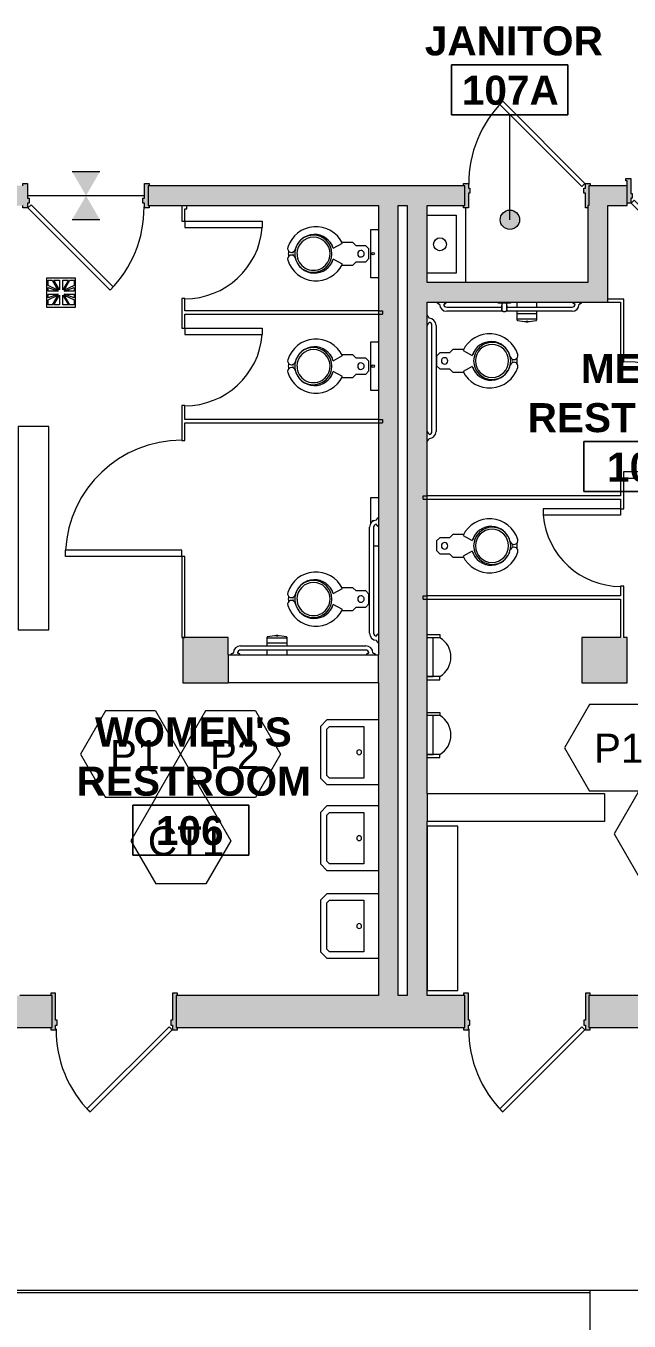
# Model space of a CAD drawing. Header units: inches. Extents: x -1569 to 1282, y -721 to 887.
# Drawn here: x 551.8 to 738.8, y -311.1 to 90.5 of the extents above; entities that cross this region are included whole.
import ezdxf

# ---------------------------------------------------------------- set-up
doc = ezdxf.new("R2010")
doc.units = ezdxf.units.IN
doc.header["$MEASUREMENT"] = 0
for name, color, linetype, lineweight in [('A-ANNO-NOTE', 131, 'Continuous', 9), ('A-AREA-IDEN', 2, 'Continuous', 9), ('A-DETL', 90, 'Continuous', 13), ('A-DOOR', 31, 'Continuous', 13), ('A-FLOR', 192, 'Continuous', 13), ('A-FLOR-LEVL', 51, 'Continuous', 9), ('A-WALL', 113, 'Continuous', 13), ('A-WALL-PATT', 111, 'Continuous', 13), ('I-FURN', 30, 'Continuous', 9), ('I-WALL', 2, 'Continuous', 13), ('M-EQPM', 50, 'Continuous', 13), ('P-SANR-FIXT', 6, 'Continuous', 13)]:
    doc.layers.add(name, color=color, linetype=linetype, lineweight=lineweight)
doc.styles.add('Swis721 Lt BT', font='swissl.ttf', dxfattribs={"height": 9})
doc.styles.add('Swis721 Lt BT_B', font='', dxfattribs={"height": 9})
doc.styles.get('Swis721 Lt BT_B').set_extended_font_data('Swis721 Lt BT', bold=True)

# ---------------------------------------------------------------- blocks, each defined once
blk = doc.blocks.new('Door - Single - Solid Door 36_ x 84_-V1-FIRST FLOOR FINISH')
at = {"layer": 'A-DOOR'}
h = blk.add_hatch(color=250, dxfattribs=at)
h.paths.add_polyline_path([(-15.26, -3.9), (-14.13, -3.9), (-14.13, -2.4), (-13.63, -2.4), (-13.63, -0.9), (-14.13, -0.9), (-14.13, 3.72), (-15.63, 3.72), (-15.63, 2.97), (-15.26, 2.97), (-15.26, -3.15)], flags=0)
h.paths.add_polyline_path([(23.62, -3.9), (23.62, -3.15), (23.24, -3.15), (23.24, 2.97), (23.62, 2.97), (23.62, 3.72), (22.12, 3.72), (22.12, -0.9), (21.62, -0.9), (21.62, -2.4), (22.12, -2.4), (22.12, -3.9), (23.24, -3.9)], flags=0)
at = {"layer": 'A-DOOR', "color": 8, "lineweight": 20}
for p, q in [((-15.63, 3.72), (-14.13, 3.72)), ((-15.63, 2.97), (-15.63, 3.72)), ((-15.26, 2.97), (-15.63, 2.97)), ((-15.26, 1.47), (-15.26, 2.97)), ((-14.13, 3.72), (-14.13, -0.9)), ((22.12, 3.72), (23.62, 3.72)), ((22.12, -0.9), (22.12, 3.72)), ((23.62, 3.72), (23.62, 2.97)), ((-14.13, -3.9), (-15.26, -3.9)), ((-14.13, -0.9), (-13.63, -0.9)), ((-14.13, -2.4), (-14.13, -3.9)), ((-13.63, -2.4), (-14.13, -2.4)), ((-13.03, -2.93), (-14.01, -3.9)), ((-14.01, -3.9), (11.45, -29.36)), ((-13.63, -0.9), (-13.63, -2.4)), ((12.42, -28.38), (-13.03, -2.93)), ((21.62, -0.9), (22.12, -0.9)), ((21.62, -2.4), (21.62, -0.9)), ((22.12, -2.4), (21.62, -2.4)), ((22.12, -3.9), (22.12, -2.4)), ((23.62, -3.9), (22.12, -3.9)), ((23.62, -3.15), (23.62, -3.9)), ((11.45, -29.36), (12.42, -28.38))]:
    blk.add_line(p, q, dxfattribs=at)
at = {"layer": 'A-DOOR', "lineweight": 9}
blk.add_arc((-14.01, -3.9), 36, 315, 0.5, dxfattribs=at)
blk = doc.blocks.new('Door - Single - Solid Door 36_ x 84_-7220308-FIRST FLOOR FINISH')
at = {"layer": 'A-DOOR'}
h = blk.add_hatch(color=250, dxfattribs=at)
h.paths.add_polyline_path([(23.62, 2.97), (23.62, 3.72), (22.12, 3.72), (22.12, -0.9), (21.62, -0.9), (21.62, -2.4), (22.12, -2.4), (22.12, -3.9), (23.62, -3.9), (23.62, -3.15), (23.24, -3.15), (23.24, 2.97)], flags=0)
h.paths.add_polyline_path([(-13.63, -2.4), (-13.63, -0.9), (-14.13, -0.9), (-14.13, 3.72), (-15.63, 3.72), (-15.63, 2.97), (-15.26, 2.97), (-15.26, -3.15), (-15.63, -3.15), (-15.63, -3.9), (-14.13, -3.9), (-14.13, -2.4)], flags=0)
at = {"layer": 'A-DOOR', "color": 8, "lineweight": 20}
for p, q in [((-15.63, 3.72), (-14.13, 3.72)), ((-15.63, 2.97), (-15.63, 3.72)), ((-14.13, 3.72), (-14.13, -0.9)), ((22.12, 3.72), (23.62, 3.72)), ((22.12, -0.9), (22.12, 3.72)), ((23.62, 3.72), (23.62, 2.97)), ((-15.63, -3.9), (-15.63, -3.15)), ((-14.13, -3.9), (-15.63, -3.9)), ((-14.13, -0.9), (-13.63, -0.9)), ((-14.13, -2.4), (-14.13, -3.9)), ((-13.63, -2.4), (-14.13, -2.4)), ((-13.03, -2.93), (-14.01, -3.9)), ((-14.01, -3.9), (11.45, -29.36)), ((-13.63, -0.9), (-13.63, -2.4)), ((12.42, -28.38), (-13.03, -2.93)), ((21.62, -0.9), (22.12, -0.9)), ((21.62, -2.4), (21.62, -0.9)), ((22.12, -2.4), (21.62, -2.4)), ((22.12, -3.9), (22.12, -2.4)), ((23.62, -3.9), (22.12, -3.9)), ((23.62, -3.15), (23.62, -3.9)), ((11.45, -29.36), (12.42, -28.38))]:
    blk.add_line(p, q, dxfattribs=at)
at = {"layer": 'A-DOOR', "lineweight": 9}
blk.add_arc((-14.01, -3.9), 36, 315, 0.5, dxfattribs=at)
blk = doc.blocks.new('Door - Single - Solid Door 36_ x 84_-7219896-FIRST FLOOR FINISH')
at = {"layer": 'A-DOOR'}
h = blk.add_hatch(color=250, dxfattribs=at)
h.paths.add_polyline_path([(-15.63, 5.78), (-15.63, 5.03), (-15.26, 5.03), (-15.26, -4.85), (-15.63, -4.85), (-15.63, -5.6), (-14.13, -5.6), (-14.13, 2.78), (-13.63, 2.78), (-13.63, 4.28), (-14.13, 4.28), (-14.13, 5.78), (-15.26, 5.78)], flags=0)
h.paths.add_polyline_path([(23.24, 5.78), (22.12, 5.78), (22.12, 4.28), (21.62, 4.28), (21.62, 2.78), (22.12, 2.78), (22.12, -5.6), (23.62, -5.6), (23.62, -4.85), (23.24, -4.85), (23.24, 5.03), (23.62, 5.03), (23.62, 5.78)], flags=0)
at = {"layer": 'A-DOOR', "color": 8, "lineweight": 20}
for p, q in [((-14.01, 5.78), (11.45, 31.23)), ((12.42, 30.26), (-13.03, 4.8)), ((11.45, 31.23), (12.42, 30.26)), ((-15.63, 5.78), (-15.63, 5.03)), ((-14.13, 5.78), (-15.63, 5.78)), ((-14.13, 4.28), (-14.13, 5.78)), ((-13.63, 4.28), (-14.13, 4.28)), ((-13.03, 4.8), (-14.01, 5.78)), ((-13.63, 2.78), (-13.63, 4.28)), ((22.12, 4.28), (21.62, 4.28)), ((21.62, 4.28), (21.62, 2.78)), ((23.62, 5.78), (22.12, 5.78)), ((22.12, 5.78), (22.12, 4.28)), ((23.62, 5.03), (23.62, 5.78)), ((-14.13, -5.6), (-14.13, 2.78)), ((-14.13, 2.78), (-13.63, 2.78)), ((21.62, 2.78), (22.12, 2.78)), ((22.12, 2.78), (22.12, -5.6)), ((-15.63, -4.85), (-15.63, -5.6)), ((-15.63, -5.6), (-14.13, -5.6)), ((22.12, -5.6), (23.62, -5.6)), ((23.62, -5.6), (23.62, -4.85))]:
    blk.add_line(p, q, dxfattribs=at)
at = {"layer": 'A-DOOR', "lineweight": 9}
blk.add_arc((-14.01, 5.78), 36, 359.5, 45, dxfattribs=at)
blk = doc.blocks.new('Fan Coil Unit 9_5L x 51W x 25_5H - Fan Coil Unit 9_5L x 51W x 25_5H-6913397-FIRST FLOOR FINISH')
at = {"layer": 'M-EQPM', "lineweight": 9}
for p, q in [((-25.5, 4.75), (-25.5, -4.75)), ((25.5, 4.75), (-25.5, 4.75)), ((25.5, -4.75), (25.5, 4.75)), ((-25.5, -4.75), (25.5, -4.75))]:
    blk.add_line(p, q, dxfattribs=at)
blk = doc.blocks.new('Fan Coil Unit 9_5L x 63W x 25_5H - Fan Coil Unit 9_5L x 63W x 25_5H-6914405-FIRST FLOOR FINISH')
at = {"layer": 'M-EQPM', "lineweight": 9}
for p, q in [((-31.5, 4.75), (-31.5, -4.75)), ((31.5, 4.75), (-31.5, 4.75)), ((31.5, -4.75), (31.5, 4.75)), ((-31.5, -4.75), (31.5, -4.75))]:
    blk.add_line(p, q, dxfattribs=at)
blk = doc.blocks.new('Door - Single - Solid Door 36_ x 84_-V6-FIRST FLOOR FINISH')
at = {"layer": 'A-DOOR'}
h = blk.add_hatch(color=250, dxfattribs=at)
h.paths.add_polyline_path([(22.12, 3.72), (22.12, -0.9), (21.62, -0.9), (21.62, -2.4), (22.12, -2.4), (22.12, -3.9), (23.62, -3.9), (23.62, -3.15), (23.24, -3.15), (23.24, 2.97), (23.62, 2.97), (23.62, 3.72), (23.24, 3.72)], flags=0)
h.paths.add_polyline_path([(-14.94, 3.72), (-14.94, 2.97), (-15.26, 2.97), (-15.26, -3.15), (-15.63, -3.15), (-15.63, -3.9), (-14.13, -3.9), (-14.13, -2.4), (-13.63, -2.4), (-13.63, -0.9), (-14.13, -0.9), (-14.13, 3.72)], flags=0)
at = {"layer": 'A-DOOR', "color": 8, "lineweight": 20}
for p, q in [((-14.94, 3.72), (-14.13, 3.72)), ((-14.13, 3.72), (-14.13, -0.9)), ((22.12, 3.72), (23.62, 3.72)), ((22.12, -0.9), (22.12, 3.72)), ((23.62, 3.72), (23.62, 2.97)), ((-15.63, -3.9), (-15.63, -3.15)), ((-14.13, -3.9), (-15.63, -3.9)), ((-14.13, -0.9), (-13.63, -0.9)), ((-14.13, -2.4), (-14.13, -3.9)), ((-13.63, -2.4), (-14.13, -2.4)), ((-13.03, -2.93), (-14.01, -3.9)), ((-14.01, -3.9), (11.45, -29.36)), ((-13.63, -0.9), (-13.63, -2.4)), ((12.42, -28.38), (-13.03, -2.93)), ((21.62, -0.9), (22.12, -0.9)), ((21.62, -2.4), (21.62, -0.9)), ((22.12, -2.4), (21.62, -2.4)), ((22.12, -3.9), (22.12, -2.4)), ((23.62, -3.9), (22.12, -3.9)), ((23.62, -3.15), (23.62, -3.9)), ((11.45, -29.36), (12.42, -28.38))]:
    blk.add_line(p, q, dxfattribs=at)
at = {"layer": 'A-DOOR', "lineweight": 9}
blk.add_arc((-14.01, -3.9), 36, 315, 0.5, dxfattribs=at)
blk = doc.blocks.new('Sink-Mop-2D - Sink-Mop-2D-6915447-FIRST FLOOR FINISH')
at = {"layer": 'P-SANR-FIXT', "lineweight": 9}
for p, q in [((23.875, 12), (0.75, 12)), ((3, 9), (21, 9)), ((3, 0), (3, 9)), ((21, 9), (21, 0))]:
    blk.add_line(p, q, dxfattribs=at)
blk.add_circle((12, 4), 2, dxfattribs=at)
blk = doc.blocks.new('Floor Drain 9L x 9W - Floor Drain 9L x 9W-V7-FIRST FLOOR FINISH')
at = {"layer": 'P-SANR-FIXT', "lineweight": 9}
for p, q in [((4.5, 4.5), (-4.5, 4.5)), ((-4.5, 4.5), (-4.5, -4.5)), ((4.5, -4.5), (4.5, 4.5)), ((-4, 2.21), (-4, 3.83)), ((-4, 3.83), (-2.75, 3.83)), ((-0.99, 0.8), (-4, 2.21)), ((-4, 1.63), (-0.91, 0.5)), ((-4, 0.5), (-4, 1.63)), ((-0.91, 0.5), (-4, 0.5)), ((-2.75, 3.83), (-0.99, 0.8)), ((-0.5, 0.83), (-2.25, 3.83)), ((-2.25, 3.83), (-0.5, 3.83)), ((-0.5, 3.83), (-0.5, 0.83)), ((0.5, 3.83), (2.25, 3.83)), ((2.25, 3.83), (0.5, 0.83)), ((0.5, 0.83), (0.5, 3.83)), ((0.91, 0.5), (4, 1.63)), ((4, 0.5), (0.91, 0.5)), ((0.99, 0.8), (2.75, 3.83)), ((4, 2.21), (0.99, 0.8)), ((2.75, 3.83), (4, 3.83)), ((4, 3.83), (4, 2.21)), ((4, 1.63), (4, 0.5)), ((-4, -1.63), (-4, -0.5)), ((-4, -0.5), (-0.91, -0.5)), ((-0.91, -0.5), (-4, -1.63)), ((-4, -2.21), (-0.99, -0.8)), ((-4, -3.83), (-4, -2.21)), ((-2.75, -3.83), (-4, -3.83)), ((-0.99, -0.8), (-2.75, -3.83)), ((-2.25, -3.83), (-0.5, -0.83)), ((-0.5, -3.83), (-2.25, -3.83)), ((-0.5, -0.83), (-0.5, -3.83)), ((0.5, -3.83), (0.5, -0.83)), ((0.5, -0.83), (2.25, -3.83)), ((2.25, -3.83), (0.5, -3.83)), ((4, -1.63), (0.91, -0.5)), ((0.91, -0.5), (4, -0.5)), ((2.75, -3.83), (0.99, -0.8)), ((0.99, -0.8), (4, -2.21)), ((4, -3.83), (2.75, -3.83)), ((4, -0.5), (4, -1.63)), ((4, -2.21), (4, -3.83)), ((-4.5, -4.5), (4.5, -4.5))]:
    blk.add_line(p, q, dxfattribs=at)
blk = doc.blocks.new('Water Closet - Flush Valve - Floor Mounted - Private - Flushing Greater than 1_6 gpf-6857337-FIRST FLOOR FINISH')
at = {"layer": 'P-SANR-FIXT', "lineweight": 9}
for p, q in [((-2.5, -4), (-3.5, -5)), ((-1.5, 0), (-2.5, -1)), ((-2.5, -1), (-2.5, -4)), ((1.5, 0), (-1.5, 0)), ((2.5, -1), (1.5, 0)), ((2.5, -4), (2.5, -1)), ((3.5, -5), (2.5, -4)), ((-3.5, -5), (-3.5, -8.38)), ((3.5, -8.38), (3.5, -5)), ((-1.69, -11.06), (-3.25, -8.22)), ((3.25, -8.22), (1.69, -11.06))]:
    blk.add_line(p, q, dxfattribs=at)
at = {"layer": 'P-SANR-FIXT', "lineweight": 9, "flags": 128}
for points in [[(-4.38, -12.79), (-4.22, -12.64), (-4.03, -12.48), (-3.84, -12.32), (-3.64, -12.17), (-3.43, -12.03), (-3.22, -11.89), (-3.01, -11.77), (-2.78, -11.65), (-2.56, -11.55), (-2.33, -11.45), (-2.09, -11.36), (-2, -11.33)], [(2, -11.33), (2.24, -11.41), (2.47, -11.51), (2.69, -11.61), (2.92, -11.72), (3.14, -11.84), (3.35, -11.97), (3.56, -12.11), (3.76, -12.26), (3.96, -12.41), (4.15, -12.57), (4.33, -12.74), (4.38, -12.8)], [(-0.2, -23.5), (-0.25, -23.5), (-0.5, -23.48), (-0.56, -23.47)], [(0.56, -23.47), (0.35, -23.49), (0.1, -23.5)]]:
    blk.add_lwpolyline(points, dxfattribs=at)
at = {"layer": 'P-SANR-FIXT', "lineweight": 9}
for centre, radius, start, end in [((0, -2.5), 1, 360, 180), ((0, -2.5), 1, 180, 360), ((0.74, -16.45), 9.14, 115.8609, 252.5741), ((0.1, -16.91), 6.11, 106.9633, 257.0367), ((0, -17.25), 5.75, 0, 180), ((0, -17.25), 5.75, 104.0429, 108.5788), ((-0.1, -16.91), 6.11, 282.9633, 73.0367), ((0, -17.25), 5.75, 71.4212, 75.9571), ((-0.74, -16.45), 9.14, 287.4259, 64.1391), ((0, -17.25), 5.75, 161.4419, 165.9707), ((0, -17.19), 5.13, 90, 270), ((0, -17.25), 5.75, 146.5915, 151.9011), ((0, -17.25), 5.75, 132.2685, 137.754), ((0, -17.25), 5.75, 118.1189, 123.4335), ((0, -17.19), 5.12, 270, 90), ((0, -17.25), 5.75, 56.5665, 61.8811), ((0, -17.25), 5.75, 42.246, 47.7315), ((0, -17.25), 5.75, 28.0989, 33.4085), ((0, -17.25), 5.75, 14.0293, 18.5581), ((0, -17.25), 5.75, 180, 238.3584), ((0, -17.25), 5.75, 301.6416, 0), ((0, -17.25), 5.75, 240.6149, 251.1591), ((-1.64, -24.02), 1.21, 252.5741, 72.5741), ((0, -17.25), 5.75, 255.8551, 284.1449), ((1.64, -24.02), 1.21, 107.4259, 287.4259), ((0, -17.25), 5.75, 288.8409, 299.3851), ((0, -17.25), 7.75, 263.5978, 276.4022)]:
    blk.add_arc(centre, radius, start, end, dxfattribs=at)
blk = doc.blocks.new('Water Closet - Flush Valve - Floor Mounted - Private - Flushing Greater than 1_6 gpf-V30-FIRST FLOOR FINISH')
at = {"layer": 'P-SANR-FIXT', "lineweight": 9}
for p, q in [((-2.5, -4), (-3.5, -5)), ((-1.5, 0), (-2.5, -1)), ((-2.5, -1), (-2.5, -4)), ((1.5, 0), (-1.5, 0)), ((2.5, -1), (1.5, 0)), ((2.5, -4), (2.5, -1)), ((3.5, -5), (2.5, -4)), ((-3.5, -5), (-3.5, -8.38)), ((3.5, -8.38), (3.5, -5)), ((-1.69, -11.06), (-3.25, -8.22)), ((3.25, -8.22), (1.69, -11.06))]:
    blk.add_line(p, q, dxfattribs=at)
at = {"layer": 'P-SANR-FIXT', "lineweight": 9, "flags": 128}
for points in [[(-4.38, -12.79), (-4.22, -12.64), (-4.03, -12.48), (-3.84, -12.32), (-3.64, -12.17), (-3.43, -12.03), (-3.22, -11.89), (-3.01, -11.77), (-2.78, -11.65), (-2.56, -11.55), (-2.33, -11.45), (-2.09, -11.36), (-2, -11.33)], [(2, -11.33), (2.24, -11.41), (2.47, -11.51), (2.69, -11.61), (2.92, -11.72), (3.14, -11.84), (3.35, -11.97), (3.56, -12.11), (3.76, -12.26), (3.96, -12.41), (4.15, -12.57), (4.33, -12.74), (4.38, -12.8)], [(-0.2, -23.5), (-0.25, -23.5), (-0.5, -23.48), (-0.56, -23.47)], [(0.56, -23.47), (0.35, -23.49), (0.1, -23.5)]]:
    blk.add_lwpolyline(points, dxfattribs=at)
at = {"layer": 'P-SANR-FIXT', "lineweight": 9}
for centre, radius, start, end in [((0, -2.5), 1, 360, 180), ((0, -2.5), 1, 180, 360), ((0.74, -16.45), 9.14, 115.8609, 252.5741), ((0.1, -16.91), 6.11, 106.9633, 257.0367), ((0, -17.25), 5.75, 0, 180), ((0, -17.25), 5.75, 104.0429, 108.5788), ((-0.1, -16.91), 6.11, 282.9633, 73.0367), ((0, -17.25), 5.75, 71.4212, 75.9571), ((-0.74, -16.45), 9.14, 287.4259, 64.1391), ((0, -17.25), 5.75, 161.4419, 165.9707), ((0, -17.19), 5.13, 90, 270), ((0, -17.25), 5.75, 146.5915, 151.9011), ((0, -17.25), 5.75, 132.7926, 137.754), ((0, -17.25), 5.75, 118.1189, 123.4335), ((0, -17.19), 5.12, 270, 90), ((0, -17.25), 5.75, 56.5665, 61.8811), ((0, -17.25), 5.75, 42.246, 47.7315), ((0, -17.25), 5.75, 28.0989, 33.4085), ((0, -17.25), 5.75, 14.0293, 18.5581), ((0, -17.25), 5.75, 180, 238.3584), ((0, -17.25), 5.75, 301.6416, 0), ((0, -17.25), 5.75, 240.6149, 251.1591), ((-1.64, -24.02), 1.21, 252.5741, 72.5741), ((0, -17.25), 5.75, 255.8551, 284.1449), ((1.64, -24.02), 1.21, 107.4259, 287.4259), ((0, -17.25), 5.75, 288.8409, 299.3851), ((0, -17.25), 7.75, 263.5978, 276.4022)]:
    blk.add_arc(centre, radius, start, end, dxfattribs=at)
blk = doc.blocks.new('Lavatory - Wall Mounted - 20_x18_ - Public-6857333-FIRST FLOOR FINISH')
at = {"layer": 'P-SANR-FIXT', "lineweight": 9}
for p, q in [((-436.49, -42.99), (-452.49, -42.99)), ((-434.49, -44.99), (-436.49, -42.99)), ((-447.99, -60.99), (-447.99, -44.99)), ((-447.99, -44.99), (-437.31, -44.99)), ((-437.31, -44.99), (-436.49, -45.82)), ((-436.49, -45.82), (-436.49, -60.16)), ((-434.49, -60.99), (-434.49, -44.99)), ((-436.49, -60.16), (-437.31, -60.99)), ((-452.49, -62.99), (-436.49, -62.99)), ((-437.31, -60.99), (-447.99, -60.99)), ((-436.49, -62.99), (-434.49, -60.99))]:
    blk.add_line(p, q, dxfattribs=at)
for start, end in [(90, 270), (90, 270), (270, 90), (270, 90)]:
    blk.add_arc((-446.49, -52.99), 0.75, start, end, dxfattribs=at)
blk = doc.blocks.new('P-Urinal-Wall-3D - P-Urinal-Wall-3D-7094392-FIRST FLOOR FINISH')
at = {"layer": 'P-SANR-FIXT', "lineweight": 9}
for p, q in [((-11.29, 3.06), (-11.29, 7.06)), ((-11.29, 7.06), (-10.29, 7.06)), ((-10.29, 7.06), (-10.29, 3.06)), ((1.71, 4.91), (-10.29, 4.91)), ((-10.29, 4.91), (-10.29, 3.06)), ((2.73, 7.06), (1.71, 7.06)), ((1.71, 7.06), (1.71, 3.06)), ((1.71, 3.06), (1.71, 4.91)), ((2.73, 3.06), (2.73, 7.06))]:
    blk.add_line(p, q, dxfattribs=at)
blk.add_arc((-4.29, 3.46), 7, 31.0027, 148.9973, dxfattribs=at)
blk = doc.blocks.new('Single-Flush - 24_ x 80_-6917576-FIRST FLOOR FINISH')
at = {"layer": 'A-DOOR', "lineweight": 20}
for p, q in [((10, -0.5), (10, -24.48)), ((12, -0.5), (10, -0.5)), ((12, -0.5), (12, -24.48)), ((12, -24.48), (10, -24.48))]:
    blk.add_line(p, q, dxfattribs=at)
at = {"layer": 'A-DOOR', "lineweight": 9}
blk.add_arc((12, -0.5), 24.07, 180, 265.2331, dxfattribs=at)
blk = doc.blocks.new('Single-Flush - 36_ x 84_-6917172-FIRST FLOOR FINISH')
at = {"layer": 'A-DOOR', "lineweight": 20}
for p, q in [((16, -0.5), (16, -36.51)), ((18, -0.5), (16, -0.5)), ((18, -0.5), (18, -36.51)), ((18, -36.51), (16, -36.51))]:
    blk.add_line(p, q, dxfattribs=at)
at = {"layer": 'A-DOOR', "lineweight": 9}
blk.add_arc((18, -0.5), 36.07, 180, 266.8211, dxfattribs=at)
blk = doc.blocks.new('Single-Flush - 36_ x 84_-6917623-FIRST FLOOR FINISH')
at = {"layer": 'A-DOOR', "lineweight": 20}
for p, q in [((16, 0.5), (16, 36.51)), ((18, 36.51), (16, 36.51)), ((18, 0.5), (18, 36.51)), ((18, 0.5), (16, 0.5))]:
    blk.add_line(p, q, dxfattribs=at)
at = {"layer": 'A-DOOR', "lineweight": 9}
blk.add_arc((18, 0.5), 36.07, 93.1789, 180, dxfattribs=at)
blk = doc.blocks.new('Single-Flush - 24_ x 80_-6917127-FIRST FLOOR FINISH')
at = {"layer": 'A-DOOR', "lineweight": 20}
for p, q in [((10, 0.5), (10, 24.48)), ((12, 24.48), (10, 24.48)), ((12, 0.5), (12, 24.48)), ((12, 0.5), (10, 0.5))]:
    blk.add_line(p, q, dxfattribs=at)
at = {"layer": 'A-DOOR', "lineweight": 9}
blk.add_arc((12, 0.5), 24.07, 94.7669, 180, dxfattribs=at)
blk = doc.blocks.new('P-Seat_Cover_Dispenser - P-Seat_Cover_Dispenser-V53-FIRST FLOOR FINISH')
at = {"layer": 'P-SANR-FIXT', "lineweight": 9}
for p, q in [((658.71, 27.34), (661.09, 27.34)), ((658.71, 12.34), (658.71, 27.34)), ((661.09, 27.34), (661.09, 12.34)), ((661.09, 12.34), (658.71, 12.34))]:
    blk.add_line(p, q, dxfattribs=at)
blk.add_ellipse((659.43, 19.85), major_axis=(0, 0.391), ratio=0.967919, dxfattribs=at)
blk = doc.blocks.new('P-Seat_Cover_Dispenser - P-Seat_Cover_Dispenser-V54-FIRST FLOOR FINISH')
at = {"layer": 'P-SANR-FIXT', "lineweight": 9}
for p, q in [((658.71, -55.78), (661.09, -55.78)), ((658.71, -63.69), (658.71, -55.78)), ((661.09, -70.78), (659.57, -70.78))]:
    blk.add_line(p, q, dxfattribs=at)
blk.add_ellipse((659.43, -63.28), major_axis=(0, 0.391), ratio=0.967919, start_param=5.798863, end_param=7.760627, dxfattribs=at)
blk = doc.blocks.new('P-Grab_Bar-36in - 36 INCH-V24-FIRST FLOOR FINISH')
at = {"layer": 'I-FURN'}
for p, q in [((831.26, 233.75), (864.12, 233.75)), ((828.29, 230.97), (828.29, 231.11)), ((828.98, 231.58), (829.05, 231.58)), ((830.32, 231.58), (830.39, 231.58)), ((831.09, 231.11), (831.09, 230.97)), ((864.11, 232.48), (831.26, 232.48)), ((864.29, 230.97), (864.29, 231.11)), ((864.98, 231.58), (865.05, 231.58)), ((866.32, 231.58), (866.39, 231.58)), ((867.09, 231.11), (867.09, 230.97))]:
    blk.add_line(p, q, dxfattribs=at)
for centre, radius, start, end in [((831.26, 231.54), 2.21, 90, 179.1445), ((864.11, 231.54), 2.21, 0.8636, 89.8856), ((828.38, 231.11), 0.0934, 88.0011, 180), ((828.38, 231.3), 0.0984, 272.9558, 347.0471), ((828.56, 231.23), 0.0975, 89.156, 150.8479), ((828.54, 231.42), 0.0998, 280.0133, 343.9943), ((828.72, 231.34), 0.0983, 82.1862, 147.824), ((828.73, 231.7), 0.259, 270.2678, 327.7398), ((828.98, 231.54), 0.0327, 86.7864, 147.7398), ((831.27, 231.54), 0.946, 90.5765, 177.6589), ((830.39, 231.54), 0.0327, 32.2602, 93.2136), ((830.64, 231.7), 0.259, 212.2602, 269.7322), ((830.65, 231.34), 0.0983, 32.176, 97.8138), ((830.83, 231.42), 0.0998, 196.0057, 259.9867), ((830.81, 231.23), 0.0975, 29.1521, 90.844), ((830.99, 231.3), 0.0984, 192.9529, 267.0442), ((830.99, 231.11), 0.0934, 0, 91.9989), ((864.1, 231.54), 0.946, 2.3393, 89.6607), ((864.38, 231.11), 0.0934, 88, 180), ((864.38, 231.3), 0.0984, 272.955, 347.045), ((864.56, 231.23), 0.0975, 89.1532, 150.8468), ((864.54, 231.42), 0.0998, 280.0117, 343.9883), ((864.72, 231.34), 0.0983, 82.1794, 147.8206), ((864.73, 231.7), 0.259, 270.2661, 327.7339), ((864.98, 231.54), 0.0327, 86.7675, 147.7339), ((866.39, 231.54), 0.0327, 32.2704, 93.2464), ((866.64, 231.7), 0.259, 212.2704, 269.7352), ((866.65, 231.34), 0.0983, 32.1818, 97.8257), ((866.83, 231.42), 0.0998, 196.0161, 259.9895), ((866.81, 231.23), 0.0975, 29.154, 90.8489), ((866.99, 231.3), 0.0984, 192.9565, 267.0456), ((866.99, 231.11), 0.0934, 0, 92.0008)]:
    blk.add_arc(centre, radius, start, end, dxfattribs=at)
blk = doc.blocks.new('P-Grab_Bar-42in - 42 INCH-V55-FIRST FLOOR FINISH')
at = {"layer": 'I-FURN'}
for p, q in [((616.05, -103.94), (616.11, -103.94)), ((617.39, -103.94), (617.45, -103.94)), ((618.32, -101.76), (657.18, -101.76)), ((657.17, -103.03), (618.32, -103.03)), ((658.05, -103.94), (658.11, -103.94)), ((659.39, -103.94), (659.45, -103.94)), ((615.35, -104.55), (615.35, -104.41)), ((618.15, -104.41), (618.15, -104.55)), ((657.35, -104.55), (657.35, -104.41)), ((660.15, -104.41), (660.15, -104.55))]:
    blk.add_line(p, q, dxfattribs=at)
for centre, radius, start, end in [((615.44, -104.41), 0.0934, 88.0011, 180), ((615.44, -104.22), 0.0984, 272.9558, 347.0471), ((615.62, -104.29), 0.0975, 89.156, 150.8479), ((615.61, -104.09), 0.0998, 280.0133, 343.9943), ((615.79, -104.17), 0.0983, 82.1862, 147.824), ((615.8, -103.82), 0.259, 270.2678, 327.7398), ((616.04, -103.97), 0.0327, 86.7864, 147.7398), ((618.32, -103.97), 2.21, 90, 179.1445), ((618.33, -103.98), 0.946, 90.5765, 177.6589), ((617.46, -103.97), 0.0327, 32.2602, 93.2136), ((617.7, -103.82), 0.259, 212.2602, 269.7322), ((617.71, -104.17), 0.0983, 32.176, 97.8138), ((617.89, -104.09), 0.0998, 196.0057, 259.9867), ((617.88, -104.29), 0.0975, 29.1521, 90.844), ((618.06, -104.22), 0.0984, 192.9529, 267.0442), ((618.06, -104.41), 0.0934, 0, 91.9989), ((657.17, -103.98), 0.946, 2.3393, 89.6607), ((657.18, -103.97), 2.21, 0.8636, 89.8856), ((657.44, -104.41), 0.0934, 88, 180), ((657.44, -104.22), 0.0984, 272.955, 347.045), ((657.62, -104.29), 0.0975, 89.1532, 150.8468), ((657.61, -104.09), 0.0998, 280.0117, 343.9883), ((657.79, -104.17), 0.0983, 82.1794, 147.8206), ((657.8, -103.82), 0.259, 270.2661, 327.7339), ((658.04, -103.97), 0.0327, 86.7675, 147.7339), ((659.46, -103.97), 0.0327, 32.2704, 93.2464), ((659.7, -103.82), 0.259, 212.2704, 269.7352), ((659.71, -104.17), 0.0983, 32.1818, 97.8257), ((659.89, -104.09), 0.0998, 196.0161, 259.9895), ((659.88, -104.29), 0.0975, 29.154, 90.8489), ((660.06, -104.22), 0.0984, 192.9565, 267.0456), ((660.06, -104.41), 0.0934, 0, 92.0008)]:
    blk.add_arc(centre, radius, start, end, dxfattribs=at)
blk = doc.blocks.new('Toilet-Tissue-Dispenser_Bobrick_B-4288 - B-4288-V59-FIRST FLOOR FINISH')
at = {"layer": 'P-SANR-FIXT', "lineweight": 9}
for p, q in [((632.65, -99.31), (626.58, -99.31)), ((626.59, -101.76), (626.59, -99.05)), ((629.37, -98.54), (629.37, -98.61)), ((629.87, -98.54), (629.37, -98.54)), ((629.37, -98.54), (629.87, -98.54)), ((629.87, -98.61), (629.37, -98.61)), ((629.37, -98.61), (629.87, -98.61)), ((629.87, -98.61), (629.87, -98.54)), ((632.65, -99.05), (632.65, -101.76)), ((632.65, -100.93), (626.59, -100.93)), ((626.59, -104.55), (626.59, -103.03)), ((632.65, -103.03), (632.65, -104.55))]:
    blk.add_line(p, q, dxfattribs=at)
for centre, radius, start, end in [((626.71, -99.05), 0.125, 102.3594, 180), ((629.62, -112.32), 13.7, 90, 102.3594), ((629.62, -112.32), 13.7, 77.6406, 90), ((632.52, -99.05), 0.125, 0, 77.6406)]:
    blk.add_arc(centre, radius, start, end, dxfattribs=at)
blk = doc.blocks.new('Toilet-Tissue-Dispenser_Bobrick_B-4288 - B-4288-V60-FIRST FLOOR FINISH')
at = {"layer": 'P-SANR-FIXT', "lineweight": 9}
for p, q in [((704.06, 3.26), (704.06, 4.78)), ((710.12, 4.78), (710.12, 3.26)), ((704.06, -0.72), (704.06, 1.99)), ((710.12, 1.16), (704.06, 1.16)), ((710.12, 1.99), (710.12, -0.72)), ((710.12, -0.46), (704.05, -0.46)), ((706.84, -1.16), (706.84, -1.23)), ((707.34, -1.16), (706.84, -1.16)), ((706.84, -1.16), (707.34, -1.16)), ((707.34, -1.23), (706.84, -1.23)), ((706.84, -1.23), (707.34, -1.23)), ((707.34, -1.23), (707.34, -1.16))]:
    blk.add_line(p, q, dxfattribs=at)
for centre, radius, start, end in [((704.18, -0.72), 0.125, 180, 257.6406), ((707.09, 12.55), 13.7, 257.6406, 270), ((707.09, 12.55), 13.7, 270, 282.3594), ((709.99, -0.72), 0.125, 282.3594, 360)]:
    blk.add_arc(centre, radius, start, end, dxfattribs=at)
blk = doc.blocks.new('P-Grab_Bar-42in - 42 INCH-V61-FIRST FLOOR FINISH')
at = {"layer": 'I-FURN'}
for p, q in [((679.27, 4.64), (679.27, 4.78)), ((680.04, 4.17), (679.97, 4.17)), ((681.38, 4.17), (681.31, 4.17)), ((682.07, 4.78), (682.07, 4.64)), ((721.27, 4.64), (721.27, 4.78)), ((722.04, 4.17), (721.97, 4.17)), ((723.38, 4.17), (723.31, 4.17)), ((724.07, 4.78), (724.07, 4.64)), ((699.59, 1.99), (682.24, 1.99)), ((682.25, 3.26), (699.35, 3.26)), ((721.1, 1.99), (700.58, 1.99)), ((700.83, 3.26), (721.1, 3.26))]:
    blk.add_line(p, q, dxfattribs=at)
for centre, radius, start, end in [((679.37, 4.64), 0.0934, 180, 272.0008), ((679.37, 4.45), 0.0984, 12.9565, 87.0456), ((679.55, 4.52), 0.0975, 209.154, 270.8489), ((679.53, 4.32), 0.0998, 16.0161, 79.9895), ((679.71, 4.4), 0.0983, 212.1818, 277.8257), ((679.72, 4.05), 0.259, 32.2704, 89.7352), ((679.97, 4.2), 0.0327, 212.2704, 273.2464), ((682.25, 4.2), 2.21, 180.8636, 269.8856), ((682.26, 4.21), 0.946, 182.3393, 269.6607), ((681.38, 4.2), 0.0327, 266.7675, 327.7339), ((681.63, 4.05), 0.259, 90.2661, 147.7339), ((681.64, 4.4), 0.0983, 262.1794, 327.8206), ((681.82, 4.32), 0.0998, 100.0117, 163.9883), ((681.8, 4.52), 0.0975, 269.1532, 330.8468), ((681.98, 4.45), 0.0984, 92.955, 167.045), ((681.98, 4.64), 0.0934, 268, 360), ((721.09, 4.21), 0.946, 270.5765, 357.6589), ((721.1, 4.2), 2.21, 270, 359.1445), ((721.37, 4.64), 0.0934, 180, 271.9989), ((721.37, 4.45), 0.0984, 12.9529, 87.0442), ((721.55, 4.52), 0.0975, 209.1521, 270.844), ((721.53, 4.32), 0.0998, 16.0057, 79.9867), ((721.71, 4.4), 0.0983, 212.176, 277.8138), ((721.72, 4.05), 0.259, 32.2602, 89.7322), ((721.97, 4.2), 0.0327, 212.2602, 273.2136), ((723.38, 4.2), 0.0327, 266.7864, 327.7398), ((723.63, 4.05), 0.259, 90.2678, 147.7398), ((723.64, 4.4), 0.0983, 262.1862, 327.824), ((723.82, 4.32), 0.0998, 100.0133, 163.9943), ((723.8, 4.52), 0.0975, 269.156, 330.8479), ((723.98, 4.45), 0.0984, 92.9558, 167.0471), ((723.98, 4.64), 0.0934, 268.0011, 0)]:
    blk.add_arc(centre, radius, start, end, dxfattribs=at)
blk = doc.blocks.new('P-Grab_Bar_18in_Vertical - 18 INCH-7228861-FIRST FLOOR FINISH')
at = {"layer": 'P-SANR-FIXT', "lineweight": 9}
for p, q in [((-1.95, 0), (0, 0)), ((0, 0), (1.95, 0)), ((-2, 0), (-2, -0.25)), ((-2, 0), (-2, -0.25)), ((0, -0.25), (-1.95, -0.25)), ((-1.95, -0.25), (-1.95, -0.25)), ((-0.75, -0.25), (-0.75, -1)), ((-0.75, -0.25), (-0.75, -1)), ((1.95, -0.25), (0, -0.25)), ((0.75, -1), (0.75, -0.25)), ((0.75, -1), (0.75, -0.25)), ((1.95, -0.25), (1.95, -0.25)), ((2, -0.25), (2, 0)), ((2, -0.25), (2, 0))]:
    blk.add_line(p, q, dxfattribs=at)
at = {"layer": 'P-SANR-FIXT', "lineweight": 9, "flags": 128}
for points in [[(-0.75, -1), (-0.75, -1.05), (-0.75, -1.1), (-0.75, -1.15), (-0.75, -1.2), (-0.75, -1.25), (-0.75, -1.3), (-0.75, -1.35), (-0.75, -1.39), (-0.75, -1.44), (-0.75, -1.49), (-0.75, -1.53), (-0.75, -1.58), (-0.75, -1.62), (-0.75, -1.66), (-0.75, -1.71), (-0.75, -1.75), (-0.75, -1.79), (-0.75, -1.82), (-0.75, -1.86), (-0.75, -1.9), (-0.75, -1.93), (-0.75, -1.96), (-0.75, -1.99), (-0.75, -2.02), (-0.75, -2.05), (-0.75, -2.08), (-0.75, -2.1), (-0.75, -2.13), (-0.75, -2.15), (-0.75, -2.17), (-0.75, -2.18), (-0.75, -2.2), (-0.75, -2.21), (-0.75, -2.22), (-0.75, -2.23), (-0.75, -2.24), (-0.75, -2.24), (-0.75, -2.25), (-0.75, -2.25)], [(-0.75, -1.59), (-0.75, -1.54), (-0.75, -1.5), (-0.75, -1.45), (-0.75, -1.41), (-0.75, -1.36), (-0.75, -1.31), (-0.75, -1.26), (-0.75, -1.21), (-0.75, -1.16), (-0.75, -1.11), (-0.75, -1.06), (-0.75, -1.01), (-0.75, -1)], [(-0.75, -2.25), (-0.75, -2.25), (-0.75, -2.25), (-0.75, -2.24), (-0.75, -2.23), (-0.75, -2.23), (-0.75, -2.21), (-0.75, -2.2), (-0.75, -2.19), (-0.75, -2.17), (-0.75, -2.15), (-0.75, -2.13), (-0.75, -2.11), (-0.75, -2.08), (-0.75, -2.06), (-0.75, -2.03), (-0.75, -2), (-0.75, -1.97), (-0.75, -1.94)], [(-0.06, -3), (-0.09, -2.99), (-0.12, -2.99), (-0.15, -2.99), (-0.18, -2.98), (-0.21, -2.97), (-0.24, -2.96), (-0.26, -2.95), (-0.29, -2.94), (-0.32, -2.93), (-0.35, -2.92), (-0.37, -2.9), (-0.4, -2.89), (-0.42, -2.87), (-0.45, -2.85), (-0.47, -2.83), (-0.49, -2.81), (-0.52, -2.79), (-0.54, -2.77), (-0.56, -2.75), (-0.58, -2.73), (-0.6, -2.7), (-0.61, -2.68), (-0.63, -2.66), (-0.65, -2.63), (-0.66, -2.6), (-0.68, -2.58), (-0.69, -2.55), (-0.7, -2.52), (-0.71, -2.49), (-0.72, -2.47), (-0.73, -2.44), (-0.73, -2.41), (-0.74, -2.38), (-0.74, -2.35), (-0.75, -2.32), (-0.75, -2.29), (-0.75, -2.26), (-0.75, -2.25)], [(0.5, -2.81), (0.48, -2.83), (0.45, -2.85), (0.43, -2.86), (0.41, -2.88), (0.38, -2.9), (0.35, -2.91), (0.33, -2.93), (0.3, -2.94), (0.27, -2.95), (0.24, -2.96), (0.22, -2.97), (0.19, -2.98), (0.16, -2.98), (0.13, -2.99), (0.1, -2.99), (0.07, -3), (0.04, -3)], [(0.75, -2.25), (0.75, -2.28), (0.75, -2.31), (0.74, -2.34), (0.74, -2.37), (0.74, -2.4), (0.73, -2.43), (0.72, -2.46), (0.71, -2.49), (0.7, -2.51), (0.69, -2.54), (0.68, -2.57), (0.67, -2.6), (0.65, -2.62), (0.64, -2.65), (0.62, -2.67), (0.6, -2.7), (0.58, -2.72), (0.56, -2.74), (0.54, -2.77), (0.52, -2.79)], [(0.75, -2.25), (0.75, -2.25), (0.75, -2.25), (0.75, -2.24), (0.75, -2.23), (0.75, -2.23), (0.75, -2.21), (0.75, -2.2), (0.75, -2.19), (0.75, -2.17), (0.75, -2.15), (0.75, -2.13), (0.75, -2.11), (0.75, -2.08), (0.75, -2.06), (0.75, -2.03), (0.75, -2), (0.75, -1.97), (0.75, -1.94), (0.75, -1.91), (0.75, -1.87), (0.75, -1.83), (0.75, -1.8), (0.75, -1.76), (0.75, -1.72), (0.75, -1.68), (0.75, -1.63), (0.75, -1.59), (0.75, -1.54), (0.75, -1.5), (0.75, -1.45), (0.75, -1.41), (0.75, -1.36), (0.75, -1.31), (0.75, -1.26), (0.75, -1.21), (0.75, -1.16), (0.75, -1.11), (0.75, -1.06), (0.75, -1.01), (0.75, -1)], [(0.75, -1), (0.75, -1.05), (0.75, -1.1), (0.75, -1.15), (0.75, -1.2), (0.75, -1.25), (0.75, -1.3), (0.75, -1.35), (0.75, -1.39), (0.75, -1.44), (0.75, -1.49), (0.75, -1.53), (0.75, -1.58), (0.75, -1.62), (0.75, -1.66), (0.75, -1.71), (0.75, -1.75), (0.75, -1.79), (0.75, -1.82), (0.75, -1.86), (0.75, -1.9), (0.75, -1.93)], [(0.75, -2.24), (0.75, -2.24), (0.75, -2.25), (0.75, -2.25)]]:
    blk.add_lwpolyline(points, dxfattribs=at)
blk = doc.blocks.new('Room Tag - Room Name and Number-3379422-FIRST FLOOR FINISH')
at = {"layer": 'A-AREA-IDEN'}
for p, q in [((-0.1881, -0.1636), (-0.1881, -0.0018)), ((-0.1881, -0.0018), (0.1869, -0.0018)), ((0.1869, -0.0018), (-0.1881, -0.0018)), ((-0.1881, -0.0018), (-0.1881, -0.1636)), ((0.1869, -0.0018), (0.1869, -0.1636)), ((0.1869, -0.1636), (0.1869, -0.0018)), ((0.1869, -0.1636), (-0.1881, -0.1636)), ((-0.1881, -0.1636), (0.1869, -0.1636))]:
    blk.add_line(p, q, dxfattribs=at)
blk = doc.blocks.new('Finish symbol-hexagon - Finish symbol-hexagon-3139208-FIRST FLOOR FINISH')
at = {"layer": 'A-ANNO-NOTE'}
for p, q in [((-0.0807, 0.1398), (-0.1614, 0)), ((0.0807, 0.1398), (-0.0807, 0.1398)), ((0.0807, 0.1398), (0.1614, 0)), ((-0.1614, 0), (-0.0807, -0.1398)), ((0.1614, 0), (0.0807, -0.1398)), ((0.0807, -0.1398), (-0.0807, -0.1398))]:
    blk.add_line(p, q, dxfattribs=at)
blk = doc.blocks.new('Finish Transition symbol - Finish Transition symbol-3518232-FIRST FLOOR FINISH')
at = {"layer": 'A-ANNO-NOTE'}
for points in [[(0.0447, 0.0773), (0, 0), (-0.0447, 0.0773)], [(0.0447, -0.0773), (-0.0447, -0.0773), (0, 0)]]:
    blk.add_hatch(color=256, dxfattribs=at).paths.add_polyline_path(points, flags=0)
for p, q in [((0.0447, 0.0773), (-0.0447, 0.0773)), ((-0.0447, -0.0773), (0.0447, -0.0773))]:
    blk.add_line(p, q, dxfattribs=at)

msp = doc.modelspace()

# ---------------------------------------------------------------- hatches: boundary and pattern name
at = {"layer": 'A-AREA-IDEN'}
h = msp.add_hatch(color=256, dxfattribs=at)
edge = h.paths.add_edge_path(flags=0)
edge.add_arc((701.83, 30.38), 3, 0, 360)
at = {"layer": 'A-WALL'}
for points in [[(609.8, -113.18), (614.46, -113.18), (614.46, -99.18), (600.46, -99.18), (600.46, -113.18)], [(724.15, -113.18), (738.15, -113.18), (738.15, -99.18), (724.15, -99.18)]]:
    msp.add_hatch(color=250, dxfattribs=at).paths.add_polyline_path(points, flags=0)
at = {"layer": 'A-WALL-PATT', "lineweight": 9}
h = msp.add_hatch(color=7, dxfattribs=at)
h.paths.add_polyline_path([(632.66, 34.78), (687.84, 34.78), (687.84, 40.91), (589.69, 40.91), (589.69, 34.78)], flags=0)
h.paths.add_polyline_path([(732.15, 34.78), (738.14, 34.78), (738.14, 40.91), (726.34, 40.91), (726.34, 34.78)], flags=0)
h.paths.add_polyline_path([(495.53, 34.78), (551.19, 34.78), (551.19, 40.91), (361.19, 40.91), (361.19, 34.78), (404.11, 34.78)], flags=0)
h.paths.add_polyline_path([(317.46, 34.78), (322.69, 34.78), (322.69, 40.91), (317.46, 40.91)], flags=0)
for points in [[(661.09, -210.18), (667.21, -210.18), (667.21, 34.78), (661.09, 34.78), (661.09, -190.84)], [(676.15, -210.18), (676.15, 34.78), (670.02, 34.78), (670.02, -210.18)], [(732.15, 10.91), (732.15, 34.78), (726.02, 34.78), (726.02, 10.91)], [(712.65, 4.78), (732.15, 4.78), (732.15, 10.91), (676.15, 10.91), (676.15, 4.78), (702.04, 4.78)]]:
    msp.add_hatch(color=7, dxfattribs=at).paths.add_polyline_path(points, flags=0)
h = msp.add_hatch(color=7, dxfattribs=at)
h.paths.add_polyline_path([(816.96, -220.05), (816.96, -210.18), (726.34, -210.18), (726.34, -220.05), (769.78, -220.05)], flags=0)
h.paths.add_polyline_path([(687.84, -220.05), (687.84, -210.18), (598.4, -210.18), (598.4, -220.05), (678.36, -220.05)], flags=0)
h.paths.add_polyline_path([(559.9, -220.05), (559.9, -210.18), (544.34, -210.18), (544.34, -220.05)], flags=0)

# ---------------------------------------------------------------- linework, layer by layer
at = {"layer": 'A-AREA-IDEN'}
msp.add_line((701.83, 30.38), (701.84, 62.93), dxfattribs=at)
msp.add_circle((701.83, 30.38), 3, dxfattribs=at)
at = {"layer": 'A-DETL', "lineweight": 9}
msp.add_line((588.44, 37.84), (552.44, 37.84), dxfattribs=at)
at = {"layer": 'A-FLOR'}
for p, q in [((325.07, -301.48), (833.07, -301.48)), ((726.61, -301.48), (726.61, -302.37))]:
    msp.add_line(p, q, dxfattribs=at)
at = {"layer": 'A-FLOR-LEVL'}
for q in [(391.65, -302.37), (726.65, -369.62)]:
    msp.add_line((726.65, -302.37), q, dxfattribs=at)
at = {"layer": 'A-WALL'}
for p, q in [((661.09, 2.11), (662.34, 2.11)), ((661.09, 1.11), (662.34, 1.11)), ((661.09, -31.55), (662.34, -31.55)), ((661.09, -32.55), (662.34, -32.55)), ((674.9, -55.22), (676.15, -55.22)), ((674.9, -56.22), (676.15, -56.22)), ((674.9, -86.22), (676.15, -86.22)), ((674.9, -87.22), (676.15, -87.22))]:
    msp.add_line(p, q, dxfattribs=at)
at = {"layer": 'A-WALL', "lineweight": 9}
for p, q in [((601.09, -99.18), (600.46, -99.18)), ((614.46, -104.55), (661.09, -104.55)), ((614.46, -104.55), (614.46, -113.18)), ((661.09, -113.18), (661.09, -104.55)), ((661.09, -113.18), (614.46, -113.18)), ((676.15, -147.55), (731.15, -147.55)), ((676.15, -147.55), (676.15, -156.18)), ((731.15, -147.55), (731.15, -156.18)), ((731.15, -156.18), (676.15, -156.18))]:
    msp.add_line(p, q, dxfattribs=at)
at = {"layer": 'A-WALL', "color": 8, "lineweight": 20}
for p, q in [((600.46, -99.18), (600.46, -113.18)), ((614.46, -99.18), (601.09, -99.18)), ((614.46, -104.55), (614.46, -99.18)), ((736.15, -99.18), (724.15, -99.18)), ((724.15, -99.18), (724.15, -113.18)), ((738.15, -99.18), (737.15, -99.18)), ((738.15, -113.18), (738.15, -99.18)), ((600.46, -113.18), (614.46, -113.18)), ((724.15, -113.18), (738.15, -113.18)), ((559.9, -210.18), (549.96, -210.18)), ((559.9, -220.05), (559.9, -210.18)), ((661.09, -210.18), (598.4, -210.18)), ((598.4, -210.18), (598.4, -220.05)), ((670.02, -210.18), (667.21, -210.18)), ((687.84, -210.18), (676.15, -210.18)), ((687.84, -220.05), (687.84, -210.18)), ((805.65, -210.18), (726.34, -210.18)), ((726.34, -210.18), (726.34, -220.05)), ((540.34, -220.05), (559.9, -220.05)), ((598.4, -220.05), (687.84, -220.05)), ((726.34, -220.05), (830.84, -220.05))]:
    msp.add_line(p, q, dxfattribs=at)
at = {"layer": 'I-WALL', "color": 8, "lineweight": 20}
for p, q in [((687.84, 40.91), (589.69, 40.91)), ((589.69, 40.91), (589.69, 34.78)), ((687.84, 34.78), (687.84, 40.91)), ((738.14, 40.91), (726.34, 40.91)), ((726.34, 40.91), (726.34, 34.78)), ((738.14, 34.78), (738.14, 40.91)), ((589.69, 34.78), (661.09, 34.78)), ((661.09, 34.78), (661.09, -104.55)), ((667.21, 34.78), (670.02, 34.78)), ((667.21, -210.18), (667.21, 34.78)), ((670.02, 34.78), (670.02, -210.18)), ((676.15, 34.78), (687.84, 34.78)), ((676.15, 10.91), (676.15, 34.78)), ((726.34, 34.78), (726.02, 34.78)), ((726.02, 34.78), (726.02, 10.91)), ((732.15, 34.78), (738.14, 34.78)), ((732.15, 4.78), (732.15, 34.78)), ((726.02, 10.91), (676.15, 10.91)), ((676.15, -147.55), (676.15, 4.78)), ((676.15, 4.78), (698.14, 4.78)), ((702.04, 4.78), (732.15, 4.78)), ((661.09, -113.18), (661.09, -210.18)), ((676.15, -210.18), (676.15, -156.18))]:
    msp.add_line(p, q, dxfattribs=at)
at = {"layer": 'I-WALL'}
for p, q in [((600.09, 34.78), (600.09, 29.95)), ((601.09, 29.95), (601.09, 33.78)), ((601.09, 33.78), (601.65, 33.78)), ((601.65, 33.78), (601.65, 34.78)), ((600.09, 29.95), (601.09, 29.95)), ((600.09, 5.95), (600.09, -3.22)), ((601.09, 5.95), (600.09, 5.95)), ((601.09, 2.11), (601.09, 5.95)), ((737.15, 5.78), (732.15, 5.78)), ((732.15, 4.78), (736.15, 4.78)), ((736.15, 4.78), (736.15, -13.72)), ((737.15, -13.72), (737.15, 5.78)), ((661.09, 2.11), (601.09, 2.11)), ((601.09, -3.22), (601.09, 1.11)), ((601.09, 1.11), (661.09, 1.11)), ((600.09, -3.22), (601.09, -3.22)), ((736.15, -13.72), (737.15, -13.72)), ((600.09, -27.22), (600.09, -38.05)), ((601.09, -27.22), (600.09, -27.22)), ((601.09, -31.55), (601.09, -27.22)), ((661.09, -31.55), (601.09, -31.55)), ((601.09, -38.05), (601.09, -32.55)), ((601.09, -32.55), (661.09, -32.55)), ((600.09, -38.05), (601.09, -38.05)), ((737.15, -49.72), (736.15, -49.72)), ((736.15, -49.72), (736.15, -55.22)), ((737.15, -59.22), (737.15, -49.72)), ((736.15, -55.22), (676.15, -55.22)), ((676.15, -56.22), (736.15, -56.22)), ((736.15, -56.22), (736.15, -59.22)), ((736.15, -59.22), (737.15, -59.22)), ((600.09, -74.05), (600.09, -99.18)), ((601.09, -74.05), (600.09, -74.05)), ((601.09, -99.18), (601.09, -74.05)), ((737.15, -83.22), (736.15, -83.22)), ((736.15, -83.22), (736.15, -86.22)), ((737.15, -99.18), (737.15, -83.22)), ((736.15, -86.22), (676.15, -86.22)), ((676.15, -87.22), (736.15, -87.22)), ((736.15, -87.22), (736.15, -99.18)), ((600.09, -99.18), (600.46, -99.18))]:
    msp.add_line(p, q, dxfattribs=at)
at = {"layer": 'I-WALL', "lineweight": 9}
for p, q in [((662.34, 2.11), (662.34, 1.11)), ((662.34, -31.55), (662.34, -32.55)), ((674.9, -56.22), (674.9, -55.22)), ((674.9, -87.22), (674.9, -86.22)), ((600.46, -99.18), (601.09, -99.18))]:
    msp.add_line(p, q, dxfattribs=at)

# ---------------------------------------------------------------- block references
at = {"layer": 'A-ANNO-NOTE', "xscale": 96, "yscale": 96, "zscale": 96}
for name, p in [('Finish Transition symbol - Finish Transition symbol-3518232-FIRST FLOOR FINISH', (570.44, 37.84)), ('Finish symbol-hexagon - Finish symbol-hexagon-3139208-FIRST FLOOR FINISH', (734.2, -133.35)), ('Finish symbol-hexagon - Finish symbol-hexagon-3139208-FIRST FLOOR FINISH', (584.2, -135.35)), ('Finish symbol-hexagon - Finish symbol-hexagon-3139208-FIRST FLOOR FINISH', (615.19, -135.35)), ('Finish symbol-hexagon - Finish symbol-hexagon-3139208-FIRST FLOOR FINISH', (749.67, -160.05)), ('Finish symbol-hexagon - Finish symbol-hexagon-3139208-FIRST FLOOR FINISH', (599.84, -162.14))]:
    msp.add_blockref(name, p, dxfattribs=at)
at = {"layer": 'A-AREA-IDEN', "xscale": 95.99999999999994, "yscale": 95.99999999999994, "zscale": 95.99999999999994}
for p in [(701.83, 78.63), (742.83, -38.22), (603, -150.92)]:
    msp.add_blockref('Room Tag - Room Name and Number-3379422-FIRST FLOOR FINISH', p, dxfattribs=at)
at = {"layer": 'A-DOOR'}
for name, p, rotation in [('Door - Single - Solid Door 36_ x 84_-V6-FIRST FLOOR FINISH', (711.08, 37.75), 180), ('Single-Flush - 24_ x 80_-6917576-FIRST FLOOR FINISH', (600.59, 17.95), 89.9999999999999), ('Single-Flush - 24_ x 80_-6917576-FIRST FLOOR FINISH', (600.59, -15.22), 89.9999999999999), ('Single-Flush - 36_ x 84_-6917623-FIRST FLOOR FINISH', (736.65, -31.72), 269.9999999999999), ('Single-Flush - 36_ x 84_-6917172-FIRST FLOOR FINISH', (600.59, -56.05), 269.9999999999999), ('Single-Flush - 24_ x 80_-6917127-FIRST FLOOR FINISH', (736.65, -71.22), 89.9999999999999), ('Door - Single - Solid Door 36_ x 84_-7219896-FIRST FLOOR FINISH', (583.14, -215.03), 180), ('Door - Single - Solid Door 36_ x 84_-7219896-FIRST FLOOR FINISH', (711.08, -215.03), 180)]:
    msp.add_blockref(name, p, dxfattribs=dict(at, rotation=rotation))
for name, p in [('Door - Single - Solid Door 36_ x 84_-7220308-FIRST FLOOR FINISH', (566.44, 37.93)), ('Door - Single - Solid Door 36_ x 84_-V1-FIRST FLOOR FINISH', (753.4, 39.43))]:
    msp.add_blockref(name, p, dxfattribs=at)
at = {"layer": 'M-EQPM', "lineweight": 9, "rotation": 89.99999999999991}
for name, p in [('Fan Coil Unit 9_5L x 63W x 25_5H - Fan Coil Unit 9_5L x 63W x 25_5H-6914405-FIRST FLOOR FINISH', (554.15, -65.22)), ('Fan Coil Unit 9_5L x 51W x 25_5H - Fan Coil Unit 9_5L x 51W x 25_5H-6913397-FIRST FLOOR FINISH', (680.96, -183.12))]:
    msp.add_blockref(name, p, dxfattribs=at)
at = {"layer": 'P-SANR-FIXT', "lineweight": 9}
for name, p, rotation in [('Sink-Mop-2D - Sink-Mop-2D-6915447-FIRST FLOOR FINISH', (676.15, 34.78), 269.9999999999997), ('Water Closet - Flush Valve - Floor Mounted - Private - Flushing Greater than 1_6 gpf-6857337-FIRST FLOOR FINISH', (658.15, 19.84), 269.9999999999997), ('P-Grab_Bar-36in - 36 INCH-V24-FIRST FLOOR FINISH', (445.18, 828.89), 270.0000000000001), ('Water Closet - Flush Valve - Floor Mounted - Private - Flushing Greater than 1_6 gpf-V30-FIRST FLOOR FINISH', (658.15, -15.01), 269.9999999999997), ('Water Closet - Flush Valve - Floor Mounted - Private - Flushing Greater than 1_6 gpf-6857337-FIRST FLOOR FINISH', (679.09, -13.39), 89.99999999999991), ('P-Grab_Bar-36in - 36 INCH-V24-FIRST FLOOR FINISH', (892.05, -929.06), 90.00000000000007), ('Water Closet - Flush Valve - Floor Mounted - Private - Flushing Greater than 1_6 gpf-6857337-FIRST FLOOR FINISH', (679.09, -70.72), 89.99999999999991), ('Water Closet - Flush Valve - Floor Mounted - Private - Flushing Greater than 1_6 gpf-6857337-FIRST FLOOR FINISH', (658.15, -87.22), 269.9999999999997), ('P-Urinal-Wall-3D - P-Urinal-Wall-3D-7094392-FIRST FLOOR FINISH', (673.09, -109.51), 269.9999999999999), ('P-Urinal-Wall-3D - P-Urinal-Wall-3D-7094392-FIRST FLOOR FINISH', (673.09, -133.66), 269.9999999999999), ('Lavatory - Wall Mounted - 20_x18_ - Public-6857333-FIRST FLOOR FINISH', (208.6, -187.71), 180), ('Lavatory - Wall Mounted - 20_x18_ - Public-6857333-FIRST FLOOR FINISH', (208.6, -214.35), 180), ('Lavatory - Wall Mounted - 20_x18_ - Public-6857333-FIRST FLOOR FINISH', (208.6, -241.6), 180)]:
    msp.add_blockref(name, p, dxfattribs=dict(at, rotation=rotation))
for name, p in [('P-Seat_Cover_Dispenser - P-Seat_Cover_Dispenser-V53-FIRST FLOOR FINISH', (0, 0)), ('Floor Drain 9L x 9W - Floor Drain 9L x 9W-V7-FIRST FLOOR FINISH', (562.72, 7.78)), ('P-Grab_Bar-42in - 42 INCH-V61-FIRST FLOOR FINISH', (0, 0)), ('P-Grab_Bar_18in_Vertical - 18 INCH-7228861-FIRST FLOOR FINISH', (700.09, 4.78)), ('Toilet-Tissue-Dispenser_Bobrick_B-4288 - B-4288-V60-FIRST FLOOR FINISH', (0, 0)), ('P-Seat_Cover_Dispenser - P-Seat_Cover_Dispenser-V53-FIRST FLOOR FINISH', (0, -34.86)), ('P-Seat_Cover_Dispenser - P-Seat_Cover_Dispenser-V54-FIRST FLOOR FINISH', (0, 0)), ('Toilet-Tissue-Dispenser_Bobrick_B-4288 - B-4288-V59-FIRST FLOOR FINISH', (0, 0)), ('P-Grab_Bar-42in - 42 INCH-V55-FIRST FLOOR FINISH', (0, 0))]:
    msp.add_blockref(name, p, dxfattribs=at)

# ---------------------------------------------------------------- texts
at = {"layer": 'A-ANNO-NOTE', "char_height": 9, "attachment_point": 1, "style": 'Swis721 Lt BT'}
for s, insert, width in [('P1', (577.85, -130.95), 17.574), ('P2', (608.85, -130.95), 17.574), ('P1', (727.85, -128.95), 17.574), ('CT1', (589.6, -157.74), 26.967)]:
    msp.add_mtext(s, dxfattribs=dict(at, insert=insert, width=width))
at = {"layer": 'A-AREA-IDEN', "char_height": 9, "attachment_point": 1, "style": 'Swis721 Lt BT_B'}
for s, insert, width in [('JANITOR', (675.46, 90.35), 63.63), ('107A', (686.93, 75.03), 35.148), ("MEN'S", (723.83, -11.23), 46.056), ('RESTROOM', (707.33, -26.48), 85.749), ('107', (731.93, -41.82), 25.452), ("WOMEN'S", (573.26, -123.94), 71.811), ('RESTROOM', (567.51, -139.19), 85.749), ('106', (592.11, -154.52), 25.452)]:
    msp.add_mtext(s, dxfattribs=dict(at, insert=insert, width=width))

doc.saveas('drawing.dxf')
